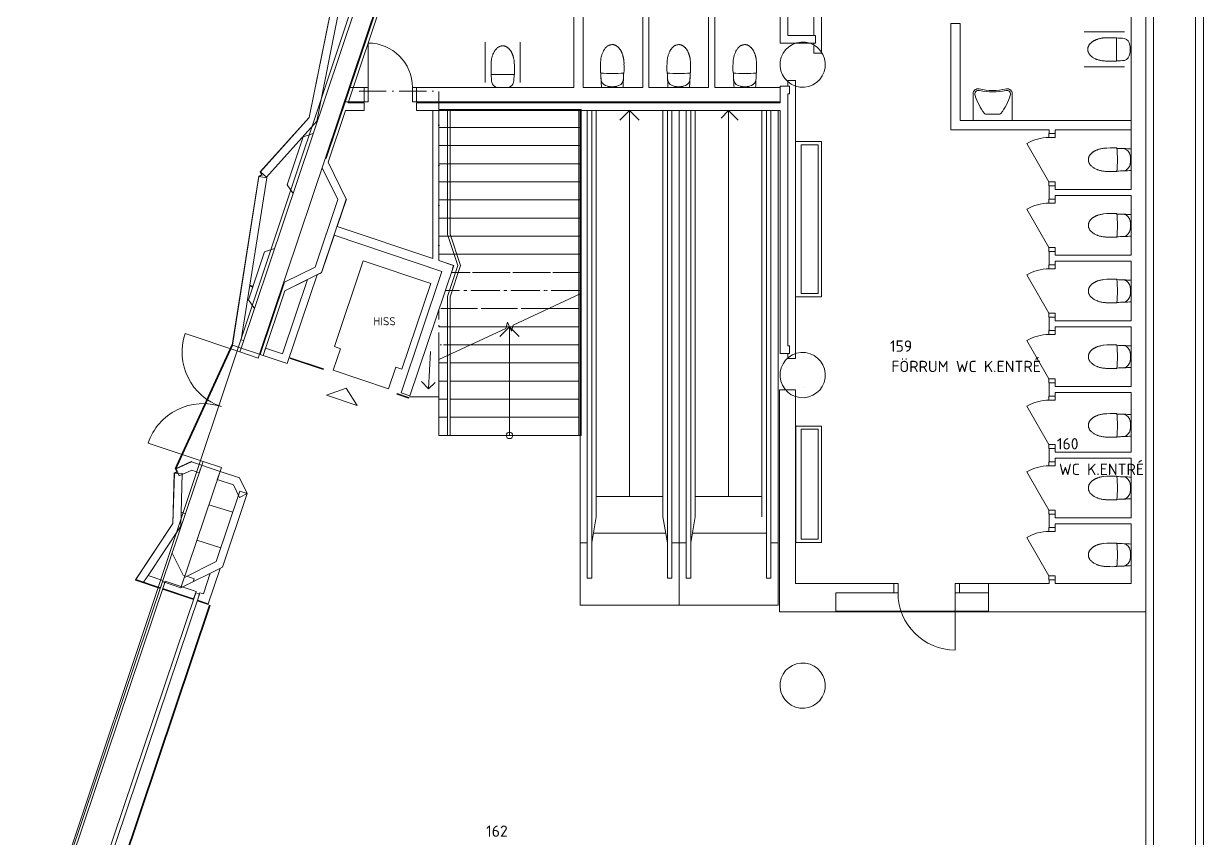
# Model space of a CAD drawing. Header units: millimetres. Extents: x -106764 to 80178, y -104573 to 57950.
# Drawn here: x 59093 to 77319, y -38109 to -25512 of the extents above; entities that cross this region are included whole.
import ezdxf

# ---------------------------------------------------------------- set-up
doc = ezdxf.new("R2010")
doc.units = ezdxf.units.MM
doc.header["$LTSCALE"] = 100
doc.linetypes.add('Overhead', pattern=[6.2, 4.2, -1, 0, -1])
for name, color, linetype, lineweight in [('A-------EMN', 10, 'Continuous', 35), ('A-------T--', 1, 'Continuous', 13), ('A----003E-N', 10, 'Continuous', 35), ('A----004E-N', 4, 'Continuous', 13), ('A-27C---E-N', 7, 'Continuous', 18), ('A-27C---EJN', 1, 'Continuous', 9), ('A-27D---E-N', 7, 'Continuous', 9), ('A-42D--CE-N', 1, 'Continuous', 9), ('A-42E---E-N', 7, 'Continuous', 9), ('A-43CB--E-N', 3, 'Continuous', 18), ('A-43CB--EJN', 1, 'Continuous', 9), ('A-44B---E-N', 1, 'Continuous', 9), ('A-45BY--E-N', 1, 'Continuous', 9), ('A-45CA--E-N', 1, 'Continuous', 9), ('A-45CA--EMN', 4, 'Overhead', 9), ('A-5-----E-N', 1, 'Continuous', 9), ('A-71----E--', 1, 'Continuous', 0), ('A-73----E--', 1, 'Continuous', 0), ('A-A-NTA-T2N', 1, 'Continuous', 13)]:
    doc.layers.add(name, color=color, linetype=linetype, lineweight=lineweight)
doc.styles.add('ISOCPEUR', font='isocpeur.ttf', dxfattribs={"height": 350})
doc.styles.add('ISOCPEUR_1', font='isocpeur.ttf', dxfattribs={"height": 500.025001})

# ---------------------------------------------------------------- blocks, each defined once
blk = doc.blocks.new('A-40_P0010_Ej modellerat_dwg_HWC_ABAKO_0003 - Armstöd Vägghängd-V31-A-40-P-010-10184572-A-40_P0010')
at = {"layer": 'A-5-----E-N'}
for p, q in [((-270, -712), (-270, -87)), ((270, -712), (270, -87)), ((-180, -214), (180, -214))]:
    blk.add_line(p, q, dxfattribs=at)
at = {"layer": 'A-5-----E-N', "flags": 128}
for points in [[(-177, -214), (-180, -214), (-180, -369)], [(180, -369), (180, -214), (177, -214)]]:
    blk.add_lwpolyline(points, dxfattribs=at)
at = {"layer": 'A-5-----E-N'}
for centre, radius, start, end in [((944, -222), 1121, 173.2547, 179.5859), ((-51, -128), 124, 111.5114, 162.1874), ((51, -128), 124, 17.8126, 68.4886), ((-944, -222), 1121, 0.4141, 6.7453)]:
    blk.add_arc(centre, radius, start, end, dxfattribs=at)
blk.add_open_spline([(-180, -369), (-180, -379), (-179, -394), (-178, -414), (-176, -428), (-174, -443), (-171, -457), (-168, -472), (-164, -486), (-160, -499), (-156, -512), (-151, -525), (-145, -538), (-140, -549), (-134, -561), (-127, -572), (-120, -582), (-113, -592), (-106, -601), (-98, -610), (-90, -618), (-82, -625), (-73, -631), (-64, -637), (-56, -642), (-47, -646), (-37, -650), (-28, -653), (-19, -654), (-9, -656), (0, -656), (9, -656), (18, -655), (27, -653), (38, -650), (48, -645), (59, -640), (69, -634), (82, -625), (96, -612), (107, -599), (116, -588), (124, -577), (134, -561), (142, -544), (149, -530), (155, -515), (161, -496), (168, -472), (173, -447), (177, -421), (179, -395), (180, -378), (180, -369)], degree=3, knots=[0, 0, 0, 0, 0.033333, 0.05, 0.066667, 0.083333, 0.1, 0.116667, 0.133333, 0.15, 0.166667, 0.183333, 0.2, 0.216667, 0.233333, 0.25, 0.266667, 0.283333, 0.3, 0.316667, 0.333333, 0.35, 0.366667, 0.383333, 0.4, 0.416667, 0.433333, 0.45, 0.466667, 0.483333, 0.5, 0.516667, 0.533333, 0.547917, 0.5625, 0.591667, 0.60625, 0.620833, 0.65, 0.679167, 0.708333, 0.722917, 0.7375, 0.766667, 0.795833, 0.810417, 0.825, 0.854167, 0.883333, 0.9125, 0.941667, 0.970833, 1, 1, 1, 1], dxfattribs=at)
blk = doc.blocks.new('A-40_P0010_Ej modellerat_dwg_WC Vägghängd-6893_Ifo - Standard-1610373-A-40-P-010-10184566-A-40_P0010')
at = {"layer": 'A-5-----E-N'}
for p, q in [((-45, 218), (-49, 263)), ((295, 218), (299, 263))]:
    blk.add_line(p, q, dxfattribs=at)
for centre, radius, start, end in [((1533, 407), 1591, 175.213, 182.5562), ((-1283, 407), 1591, 357.4438, 2.5562), ((125, 2079), 1753, 264.0529, 264.2474), ((125, 2079), 1753, 264.0529, 275.9471), ((4089, 393), 4140, 180.808, 183.8896), ((77, 256), 128, 197.252, 260.748), ((173, 256), 128, 279.252, 342.748), ((-3839, 393), 4140, 356.1104, 359.192), ((125, 2079), 1753, 275.7526, 275.9471), ((125, 549), 425, 260.748, 279.252)]:
    blk.add_arc(centre, radius, start, end, dxfattribs=at)
blk.add_open_spline([(307, 478), (307, 487), (306, 507), (304, 531), (301, 549), (299, 564), (296, 577), (293, 591), (289, 604), (285, 617), (281, 630), (276, 642), (271, 654), (266, 666), (260, 677), (254, 687), (248, 697), (241, 707), (234, 716), (227, 724), (219, 732), (211, 739), (203, 746), (195, 752), (187, 757), (179, 762), (170, 766), (162, 769), (153, 772), (144, 773), (135, 775), (124, 775), (111, 774), (95, 771), (80, 766), (65, 759), (51, 749), (39, 740), (30, 731), (21, 722), (11, 710), (1, 696), (-6, 684), (-13, 671), (-21, 655), (-30, 634), (-38, 611), (-44, 588), (-49, 564), (-52, 548), (-53, 539)], degree=3, knots=[0, 0, 0, 0, 0.033333, 0.066667, 0.083333, 0.1, 0.116667, 0.133333, 0.15, 0.166667, 0.183333, 0.2, 0.216667, 0.233333, 0.25, 0.266667, 0.283333, 0.3, 0.316667, 0.333333, 0.35, 0.366667, 0.383333, 0.4, 0.416667, 0.433333, 0.45, 0.466667, 0.483333, 0.5, 0.516667, 0.533333, 0.5625, 0.591667, 0.620833, 0.65, 0.679167, 0.708333, 0.722917, 0.7375, 0.766667, 0.795833, 0.810417, 0.825, 0.854167, 0.883333, 0.9125, 0.941667, 0.970833, 1, 1, 1, 1], dxfattribs=at)
blk = doc.blocks.new('A-40_P0010_Ej modellerat_dwg_Innerdörr standard - D10I-3700853-A-40-P-010-10184575-A-40_P0010')
at = {"layer": 'A-42D--CE-N'}
blk.add_line((430, -73), (492, -73), dxfattribs=at)
at = {"layer": 'A-42D--CE-N', "flags": 128}
for points in [[(-518, -73), (-455, -73), (-455, 72), (-518, 72)], [(492, 72), (430, 72), (430, -73), (430, -957)]]:
    blk.add_lwpolyline(points, dxfattribs=at)
at = {"layer": 'A-42D--CE-N'}
blk.add_arc((430, -73), 885, 180, 270, dxfattribs=at)
blk = doc.blocks.new('A-40_P0010_Ej modellerat_dwg_Parytterdörr standard - PD19A-1878437-A-40-P-010-10184579-A-40_P0010')
at = {"layer": 'A-42D--CE-N'}
for p, q in [((-905, 150), (-968, 150)), ((880, 150), (942, 150))]:
    blk.add_line(p, q, dxfattribs=at)
at = {"layer": 'A-42D--CE-N', "flags": 128}
for points in [[(-968, -150), (-905, -150), (-905, 150), (-905, 1042)], [(942, -150), (880, -150), (880, 150), (880, 1042)]]:
    blk.add_lwpolyline(points, dxfattribs=at)
at = {"layer": 'A-42D--CE-N'}
for centre, radius, start, end in [((-905, 150), 893, 360, 90), ((880, 150), 892, 90, 180)]:
    blk.add_arc(centre, radius, start, end, dxfattribs=at)
blk = doc.blocks.new('A-40_P0010_Ej modellerat_dwg_HWC_ABAKO_0003 - Armstöd Vägghängd-4341065-A-40-P-010-10184580-A-40_P0010')
at = {"layer": 'A-5-----E-N'}
for p, q in [((-270, 712), (-270, 87)), ((270, 712), (270, 87)), ((-180, 214), (180, 214))]:
    blk.add_line(p, q, dxfattribs=at)
at = {"layer": 'A-5-----E-N', "flags": 128}
for points in [[(-177, 214), (-180, 214), (-180, 369)], [(180, 369), (180, 214), (177, 214)]]:
    blk.add_lwpolyline(points, dxfattribs=at)
at = {"layer": 'A-5-----E-N'}
for centre, radius, start, end in [((944, 222), 1121, 180.4141, 186.7453), ((-944, 222), 1121, 353.2547, 359.5859), ((-51, 128), 124, 197.8126, 262.1874), ((0, 482), 482, 261.8902, 278.1098), ((51, 128), 124, 277.8126, 342.1874)]:
    blk.add_arc(centre, radius, start, end, dxfattribs=at)
blk.add_open_spline([(-180, 369), (-180, 378), (-179, 395), (-177, 421), (-173, 447), (-168, 472), (-161, 496), (-155, 515), (-149, 530), (-142, 544), (-134, 561), (-124, 577), (-116, 588), (-107, 599), (-96, 612), (-82, 625), (-69, 634), (-59, 640), (-48, 645), (-38, 650), (-27, 653), (-18, 655), (-9, 656), (0, 656), (9, 656), (19, 654), (28, 653), (37, 650), (47, 646), (56, 642), (64, 637), (73, 631), (82, 625), (90, 618), (98, 610), (106, 601), (113, 592), (120, 582), (127, 572), (134, 561), (140, 549), (145, 538), (151, 525), (156, 512), (160, 499), (164, 486), (168, 472), (171, 457), (174, 443), (176, 428), (178, 414), (179, 394), (180, 379), (180, 369)], degree=3, knots=[-1, -1, -1, -1, -0.970833, -0.941667, -0.9125, -0.883333, -0.854167, -0.825, -0.810417, -0.795833, -0.766667, -0.7375, -0.722917, -0.708333, -0.679167, -0.65, -0.620833, -0.60625, -0.591667, -0.5625, -0.547917, -0.533333, -0.516667, -0.5, -0.483333, -0.466667, -0.45, -0.433333, -0.416667, -0.4, -0.383333, -0.366667, -0.35, -0.333333, -0.316667, -0.3, -0.283333, -0.266667, -0.25, -0.233333, -0.216667, -0.2, -0.183333, -0.166667, -0.15, -0.133333, -0.116667, -0.1, -0.083333, -0.066667, -0.05, -0.033333, 0, 0, 0, 0], dxfattribs=at)
blk = doc.blocks.new('A-40_P0010_Ej modellerat_dwg_Innerdörr standard - D8A-3693974-A-40-P-010-10184488-A-40_P0010')
at = {"layer": 'A-42D--CE-N'}
blk.add_line((330, -48), (392, -48), dxfattribs=at)
at = {"layer": 'A-42D--CE-N', "flags": 128}
for points in [[(-418, -48), (-355, -48), (-355, 47), (-418, 47)], [(392, 47), (330, 47), (330, -48), (-263, -390)]]:
    blk.add_lwpolyline(points, dxfattribs=at)
at = {"layer": 'A-42D--CE-N'}
blk.add_arc((330, -48), 685, 180, 210, dxfattribs=at)
blk = doc.blocks.new('A-40_P0010_Ej modellerat_dwg_WC Vägghängd-6893_Ifo - Standard-3834396-A-40-P-010-10184583-A-40_P0010')
at = {"layer": 'A-5-----E-N'}
for p, q in [((-45, -218), (-49, -263)), ((295, -218), (299, -263))]:
    blk.add_line(p, q, dxfattribs=at)
for centre, radius, start, end in [((4089, -393), 4140, 176.1104, 179.192), ((77, -256), 128, 99.252, 162.748), ((125, -549), 425, 80.748, 99.252), ((173, -256), 128, 17.252, 80.748), ((-3839, -393), 4140, 0.808, 3.8896), ((1533, -407), 1591, 177.4438, 184.787), ((125, -2079), 1753, 84.0529, 95.9471), ((125, -2079), 1753, 95.7526, 95.9471), ((125, -2079), 1753, 84.0529, 84.2474), ((-1283, -407), 1591, 357.4438, 2.5562)]:
    blk.add_arc(centre, radius, start, end, dxfattribs=at)
blk.add_open_spline([(307, -478), (307, -486), (306, -503), (304, -528), (301, -553), (296, -577), (291, -601), (285, -620), (279, -635), (274, -649), (266, -666), (257, -682), (250, -693), (242, -705), (232, -718), (219, -732), (206, -745), (191, -755), (177, -763), (164, -768), (153, -772), (144, -773), (135, -775), (126, -775), (117, -775), (109, -774), (100, -772), (91, -770), (82, -767), (74, -763), (65, -758), (57, -753), (49, -748), (41, -741), (33, -734), (25, -726), (18, -718), (11, -709), (4, -700), (-2, -690), (-8, -680), (-14, -669), (-20, -657), (-25, -646), (-30, -633), (-34, -621), (-38, -608), (-43, -590), (-48, -568), (-51, -549), (-53, -539)], degree=3, knots=[-1, -1, -1, -1, -0.970833, -0.941667, -0.9125, -0.883333, -0.854167, -0.825, -0.810417, -0.795833, -0.766667, -0.7375, -0.722917, -0.708333, -0.679167, -0.65, -0.620833, -0.591667, -0.5625, -0.533333, -0.516667, -0.5, -0.483333, -0.466667, -0.45, -0.433333, -0.416667, -0.4, -0.383333, -0.366667, -0.35, -0.333333, -0.316667, -0.3, -0.283333, -0.266667, -0.25, -0.233333, -0.216667, -0.2, -0.183333, -0.166667, -0.15, -0.133333, -0.116667, -0.1, -0.083333, -0.066667, -0.033333, 0, 0, 0, 0], dxfattribs=at)
blk = doc.blocks.new('A-40_P0010_Ej modellerat_dwg_Railing - Railing-3553054-A-40-P-010-10184686-A-40_P0010')
at = {"layer": 'A-45BY--E-N', "flags": 128}
blk.add_lwpolyline([(266415, 179100), (265163, 179100), (265163, 179140), (266397, 179140)], dxfattribs=at)
blk.add_lwpolyline([(267312, 179140), (267789, 178983), (268266, 179140), (270203, 179140), (270203, 179100), (268272, 179100), (267789, 178940), (267306, 179100), (266415, 179100), (266397, 179140)], close=True, dxfattribs=at)
blk = doc.blocks.new('A-40_P0010_Ej modellerat_dwg_Railing - Railing-3554332-A-40-P-010-10184689-A-40_P0010')
at = {"layer": 'A-45BY--E-N', "flags": 128}
blk.add_lwpolyline([(267351, 177074), (265163, 177074), (265163, 177114), (267342, 177114)], dxfattribs=at)
blk.add_lwpolyline([(270203, 177114), (270203, 177074), (267351, 177074), (267351, 177094), (267342, 177114)], close=True, dxfattribs=at)
blk = doc.blocks.new('A-40_P0010_Ej modellerat_dwg_Innerdörr standard - D8B-4019896-A-40-P-010-10184696-A-40_P0010')
at = {"layer": 'A-42D--CE-N'}
blk.add_line((330, -113), (392, -113), dxfattribs=at)
at = {"layer": 'A-42D--CE-N', "flags": 128}
for points in [[(-418, -113), (-355, -113), (-355, 112), (-418, 112)], [(392, 112), (330, 112), (330, -113), (330, -797)]]:
    blk.add_lwpolyline(points, dxfattribs=at)
at = {"layer": 'A-42D--CE-N'}
blk.add_arc((330, -113), 685, 180, 270, dxfattribs=at)

msp = doc.modelspace()

# ---------------------------------------------------------------- linework, layer by layer
at = {"flags": 128}
msp.add_lwpolyline([(71029.4, -31734.4), (71019.4, -31734.4), (71019.4, -33534.4), (71029.4, -33534.4)], dxfattribs=at)
at = {"layer": 'A-------EMN'}
for p, q in [((62316.6, -30483.8), (61441.6, -32394.2)), ((61970.4, -34501.3), (60601.6, -38577.7)), ((71633.4, -34601.6), (73993.4, -34601.6))]:
    msp.add_line(p, q, dxfattribs=at)
at = {"layer": 'A----003E-N'}
msp.add_line((62632.9, -29583.8), (62589.4, -29563.8), dxfattribs=at)
at = {"layer": 'A----004E-N'}
for p, q in [((71135.2, -27334.4), (71137.1, -27334.4)), ((71135.2, -29734.4), (71136.4, -29734.4)), ((65350.3, -31160.8), (65449.3, -31061.8)), ((71135.2, -31134.4), (71137.1, -31134.4)), ((65054, -31283.5), (65508.9, -31283.5)), ((71135.2, -33534.4), (71136.4, -33534.4))]:
    msp.add_line(p, q, dxfattribs=at)
at = {"layer": 'A----004E-N', "flags": 128}
for points in [[(71419.4, -27334.4), (71419.4, -29734.4), (71019.4, -29734.4), (71019.4, -27334.4)], [(71369.4, -27384.5), (71369.4, -29684.4), (71104.4, -29684.4), (71104.4, -27384.5)], [(71419.4, -31734.4), (71419.4, -33534.4), (71019.4, -33534.4), (71019.4, -31734.4)], [(71369.4, -31784.5), (71369.4, -33484.4), (71104.4, -33484.4), (71104.4, -31784.5)]]:
    msp.add_lwpolyline(points, close=True, dxfattribs=at)
msp.add_lwpolyline([(65380.7, -30581.6), (65350.3, -31160.8), (65237.2, -31047.6)], dxfattribs=at)
at = {"layer": 'A-27C---E-N', "flags": 128}
for points in [[(61244.2, -34246.9), (61241, -34256.4), (61716.9, -34416.2), (61720.1, -34406.8)], [(61945.1, -34482.3), (61777.7, -34426.1), (61774.5, -34435.6), (61941.9, -34491.8), (61945.1, -34482.3)]]:
    msp.add_lwpolyline(points, dxfattribs=at)
at = {"layer": 'A-27C---EJN', "flags": 128}
msp.add_lwpolyline([(61587.3, -34048.3), (61557.2, -34038.2), (61388.3, -33698.6)], dxfattribs=at)
at = {"layer": 'A-27D---E-N'}
for p, q in [((62325.7, -33067.1), (61955.9, -32950.5)), ((61771.3, -33500.5), (62140.9, -33616.9))]:
    msp.add_line(p, q, dxfattribs=at)
at = {"layer": 'A-27D---E-N', "flags": 128}
msp.add_lwpolyline([(62452.5, -30529.4), (62736.9, -30624.9), (65591.6, -22123.5), (65307.2, -22028)], close=True, dxfattribs=at)
for points in [[(63566.7, -27211.1), (63411.7, -27264.5), (63163.4, -28003.9), (63254.8, -28140.1)], [(62969.9, -28988.5), (62814.8, -29042), (62566.5, -29781.4), (62657.9, -29917.6)]]:
    msp.add_lwpolyline(points, dxfattribs=at)
at = {"layer": 'A-27D---E-N'}
for centre, start, end in [((71128.7, -26146.6), 82.77, 262.77), ((71128.7, -26146.6), 262.77, 82.77), ((71128.7, -30946.6), 82.77, 262.77), ((71128.7, -30946.6), 262.77, 82.77), ((71128.7, -35746.6), 82.77, 262.77), ((71128.7, -35746.6), 262.77, 82.77)]:
    msp.add_arc(centre, 350, start, end, dxfattribs=at)
at = {"layer": 'A-42E---E-N'}
for p, q in [((71300.2, -25694.4), (71325.2, -25694.4)), ((71300.2, -25814.4), (71325.2, -25814.4)), ((70899.4, -26478.9), (70924.4, -26478.9)), ((70899.4, -26598.9), (70924.4, -26598.9)), ((70899.4, -30494.4), (70924.4, -30494.4)), ((70899.4, -30614.4), (70924.4, -30614.4))]:
    msp.add_line(p, q, dxfattribs=at)
at = {"layer": 'A-43CB--E-N'}
msp.add_line((60947.7, -34147.3), (61016.2, -34043.7), dxfattribs=at)
at = {"layer": 'A-43CB--E-N', "flags": 128}
for points in [[(71300.2, -20296.6), (71300.2, -25694.4), (70898.7, -25694.4), (70898.7, -20296.6), (72108.7, -20296.6), (72108.7, -20176.6), (70235.5, -20176.6), (70251.4, -20182), (70218.7, -20279.2), (70215.9, -20296.6)], [(76578.7, -39179.6), (77318.7, -39179.6), (77318.7, -20176.6), (77318.7, -20161.6), (77198.7, -20161.6), (77198.7, -20176.6), (75576.2, -20176.6), (75576.2, -20296.6), (76428.7, -20296.6), (76428.7, -23496.6), (73538.7, -23496.6), (73538.7, -20296.6), (74566.2, -20296.6), (74566.2, -20176.6), (73118.7, -20176.6), (73118.7, -20296.6), (73418.7, -20296.6), (73418.7, -24502.1), (73563.7, -24502.1), (73563.7, -23616.6), (73538.7, -23616.6)], [(70218.7, -20279.2), (70213.2, -20295.7), (70215.9, -20296.6), (70778.7, -20296.6), (70778.7, -25814.4), (71300.2, -25814.4), (71300.2, -25971.6), (71420.2, -25971.6), (71420.2, -21020.7)], [(65268.2, -22144.1), (65213.8, -22125.9), (64731.7, -22761.4), (64634.1, -22687.4), (65169.4, -21981.7), (65167, -21979.9), (64629, -22689.2), (64665.6, -22726.4), (64629.2, -22762.4), (64548.4, -23860), (63864, -25215.7), (63887.8, -25261.7), (63842, -25285.4), (63504.2, -26963.8), (62747.4, -27806.2), (62769.4, -27851.8), (62725, -27873.2), (62316.6, -30483.8), (62319.5, -30484.7), (62727.4, -27877.6), (62776.1, -27854.1), (62752.4, -27805.1)], [(63868.4, -25213.5), (63977.8, -25268.7), (64671.7, -23894.2), (64754, -22775.6), (64631.9, -22766.6), (64551.3, -23860.8), (63868.4, -25213.5), (63894.5, -25263.8), (63844.2, -25290), (63507, -26965.2), (62752.4, -27805.1), (62843.5, -27886.9), (63620.4, -27022.2), (63964.3, -25314.1), (63844.2, -25290)], [(63704.6, -27742.9), (63948.4, -28233.4), (63597.8, -29276.7), (63124.1, -29512.2), (62749, -30629), (62791.7, -30643.3), (63127, -29644.7), (63695.8, -29362), (64078, -28224.5), (63795.5, -27656.3), (64064.1, -26856.9), (64352, -26856.9), (64352, -26736.9), (64104.4, -26736.9), (64654.6, -25099.3), (65224.5, -24816), (65606.7, -23678.5), (65286.1, -23033.3)], [(73563.7, -23616.6), (76428.7, -23616.6), (76428.7, -39178.1)], [(76203.7, -23616.6), (76203.7, -28076.6), (75028.7, -28076.6), (75028.7, -28021.6), (74933.7, -28021.6), (74933.7, -28226.6), (75028.7, -28226.6), (75028.7, -28171.6), (76203.7, -28171.6), (76203.7, -29091.6), (75028.7, -29091.6), (75028.7, -29036.6), (74933.7, -29036.6), (74933.7, -29241.6), (75028.7, -29241.6), (75028.7, -29186.6), (76203.7, -29186.6), (76203.7, -30106.6), (75028.7, -30106.6), (75028.7, -30051.6), (74933.7, -30051.6), (74933.7, -30256.6), (75028.7, -30256.6), (75028.7, -30201.6), (76203.7, -30201.6), (76203.7, -31121.6), (75028.7, -31121.6), (75028.7, -31066.6), (74933.7, -31066.6), (74933.7, -31271.6), (75028.7, -31271.6), (75028.7, -31216.6), (76203.7, -31216.6), (76203.7, -32136.6), (75028.7, -32136.6), (75028.7, -32081.6), (74933.7, -32081.6), (74933.7, -32286.6), (75028.7, -32286.6), (75028.7, -32231.6), (76203.7, -32231.6), (76203.7, -33151.6), (75028.7, -33151.6), (75028.7, -33096.6), (74933.7, -33096.6), (74933.7, -33301.6), (75028.7, -33301.6), (75028.7, -33246.6), (76203.7, -33246.6), (76203.7, -34166.6), (75028.7, -34166.6)], [(68627.7, -25334.9), (68658.9, -25334.9), (68658.9, -26499.4), (67738.9, -26499.4), (67738.9, -24154.4), (66743.9, -24154.4), (66743.9, -24299.4)], [(66743.9, -24299.4), (67593.9, -24299.4), (67593.9, -26499.4), (65162, -26499.4), (65162, -26724.4), (70778.7, -26724.4)], [(64579.9, -25136.4), (64597.7, -25127.6), (63767.2, -27599.3), (63758.6, -27582)], [(70778.7, -26499.4), (69768.9, -26499.4), (69768.9, -25334.9), (69913.7, -25334.9), (69913.7, -25239.9), (69618.9, -25239.9), (69618.9, -25334.9), (69673.9, -25334.9), (69673.9, -26499.4), (68753.9, -26499.4), (68753.9, -25334.9), (68808.9, -25334.9), (68808.9, -25239.9), (68627.7, -25239.9), (68627.7, -25334.9)], [(76203.7, -27011.6), (73563.7, -27011.6), (73563.7, -25512.1), (73418.7, -25512.1), (73418.7, -27156.6), (74933.7, -27156.6), (74933.7, -27211.6), (75028.7, -27211.6), (75028.7, -27156.6), (76203.7, -27156.6)], [(64046.6, -26724.4), (64352, -26724.4), (64352, -26499.4), (64122.2, -26499.4)], [(63889.4, -28785.8), (65554.2, -29345.2), (64923.6, -31222), (65061, -31268.2), (65737.8, -29253.9), (65508.9, -29177), (65508.9, -26856.9)], [(65413.9, -26856.9), (65413.9, -29145.1), (63935.6, -28648.3)], [(62491.5, -30413.3), (62456.4, -30401.5), (62848.4, -27896.6), (62727.3, -27877.7), (62319.4, -30484.7), (62452.5, -30529.4)], [(63476.2, -29471.1), (63091.1, -30617.3), (62829.9, -30529.6), (62791.7, -30643.3), (63166.7, -30769.3), (63628.2, -29395.6)], [(61685.1, -32286.5), (61683.8, -32283.8), (61441.6, -32394.2), (61461.4, -32442.3), (61419.3, -32459.7), (61396.1, -33241.3), (60819.2, -34114), (60821.7, -34115.7)], [(60821.8, -34115.6), (61205, -34244.3), (61208.2, -34234.8), (60827.5, -34107), (61399.1, -33242.3), (61422.1, -32463.9), (61467.9, -32445), (61447.3, -32394.9), (61498.1, -32506.4), (61691.9, -32418.1), (61805.5, -32456.2), (61844.5, -32340.1), (61240.1, -34139.9)], [(61240.1, -34139.9), (61524.5, -34235.4), (62128.9, -32435.6), (61685.1, -32286.5), (61447.3, -32394.9)], [(61016.2, -34043.7), (61520.5, -33280.8), (61544.6, -32467.5), (61422.1, -32463.9), (61399.1, -33242.3), (60827.5, -34107), (60947.7, -34147.3)], [(61524.5, -34235.5), (62167, -33916.1), (62549.2, -32778.6), (62435.4, -32740.4), (62069.1, -33830.8), (61578.5, -34074.6)], [(60947.7, -34147.3), (61208.2, -34234.8), (61246.4, -34121), (61016.2, -34043.7)], [(61977, -34010.5), (61869.6, -34330.4), (61815.2, -34312.1), (61777, -34425.8), (61945.1, -34482.3), (62129, -33935)], [(75028.7, -34166.6), (75028.7, -34111.6), (74933.7, -34111.6), (74933.7, -34166.6), (73548.4, -34166.6), (73548.4, -34311.6), (73998.4, -34311.6)], [(73998.4, -34166.6), (73998.4, -34606.6), (76428.7, -34606.6)]]:
    msp.add_lwpolyline(points, dxfattribs=at)
for points in [[(76548.7, -20296.6), (77198.7, -20296.6), (77198.7, -39059.6), (76548.7, -39059.6)], [(71019.4, -30691.6), (71019.4, -26391.6), (70899.4, -26391.6), (70899.4, -26478.9), (70778.7, -26478.9), (70778.7, -26736.9), (65162, -26736.9), (65162, -26856.9), (70778.7, -26856.9), (70778.7, -30614.4), (70899.4, -30614.4), (70899.4, -30691.6)], [(70899.4, -30494.4), (70898.7, -30494.4), (70898.7, -26598.9), (70899.4, -26598.9)], [(71638.4, -34311.6), (72538.4, -34311.6), (72538.4, -34166.6), (71638.4, -34166.6), (71018.4, -34166.6), (71018.4, -31174.2), (70768.4, -31174.2), (70768.4, -34606.6), (71638.4, -34606.6)], [(62334.5, -32644.4), (62430.5, -32837.6), (62549.2, -32778.6), (62428.8, -32536.3), (62127.8, -32435.2), (62085.7, -32560.8)], [(59840.5, -38427.4), (61276.1, -34152), (61240.1, -34139.9), (59804.4, -38415.3)], [(61758.3, -34293), (61282.4, -34133.2), (61244.2, -34246.9), (61720.1, -34406.8)], [(60369.2, -38615.7), (61808.9, -34330.9), (61752, -34311.8), (60312.4, -38596.6)]]:
    msp.add_lwpolyline(points, close=True, dxfattribs=at)
at = {"layer": 'A-43CB--EJN'}
for p, q in [((71325.2, -25694.4), (71325.2, -25814.4)), ((70924.4, -26478.9), (70924.4, -26598.9)), ((70924.4, -30494.4), (70924.4, -30614.4))]:
    msp.add_line(p, q, dxfattribs=at)
at = {"layer": 'A-43CB--EJN', "flags": 128}
msp.add_lwpolyline([(61613.6, -34057.2), (61729.5, -34096.1), (61714.4, -34141.1)], dxfattribs=at)
at = {"layer": 'A-44B---E-N'}
for p, q in [((58068.1, -43533.4), (66273, -18935.8)), ((63475.5, -29473.4), (63127, -29644.7)), ((62749, -30629), (62736.9, -30624.9)), ((61526.8, -33068), (61592.6, -33090.1))]:
    msp.add_line(p, q, dxfattribs=at)
at = {"layer": 'A-44B---E-N', "flags": 128}
for points in [[(64078, -28224.5), (64079.6, -28227.8), (63937.1, -28648.9)], [(63890.6, -28786.1), (63694.5, -29365.7), (63627.1, -29398.8)]]:
    msp.add_lwpolyline(points, dxfattribs=at)
at = {"layer": 'A-45CA--E-N'}
msp.add_line((66598.9, -30198.5), (66448.9, -30348.5), dxfattribs=at)
at = {"layer": 'A-45CA--E-N', "flags": 128}
for points in [[(65508.9, -31878.5), (65642.2, -31878.5), (65508.9, -31878.5), (65508.9, -31598.5), (65642.2, -31598.5), (65508.9, -31598.5), (65508.9, -31318.5), (65508.9, -31038.5), (65508.9, -30758.5), (65508.9, -30706.8), (66542.3, -30224.9), (66565.9, -30127.7), (66631.9, -30269.3), (66655.6, -30172.1), (67688.9, -29690.2), (67688.9, -29694.9)], [(66598.9, -31878.5), (66598.9, -31598.5), (66598.9, -31318.5), (66598.9, -31038.5), (66598.9, -30758.5), (66598.9, -30478.5), (66598.9, -30198.5), (66548.7, -30198.5), (66598.9, -30198.5), (66748.9, -30348.5)]]:
    msp.add_lwpolyline(points, dxfattribs=at)
for points in [[(67668.9, -29918.5), (67199.4, -29918.5)], [(67668.9, -30198.5), (66649.1, -30198.5)], [(67668.9, -30478.5), (65998.5, -30478.5)], [(65642.2, -30758.5), (65508.9, -30758.5)], [(67668.9, -30758.5), (65682.2, -30758.5)], [(65642.2, -31038.5), (65508.9, -31038.5)], [(67668.9, -31038.5), (65682.2, -31038.5)], [(65642.2, -31318.5), (65508.9, -31318.5)], [(67668.9, -31318.5), (65682.2, -31318.5)], [(67668.9, -31598.5), (65682.2, -31598.5)], [(67668.9, -31878.5), (65682.2, -31878.5)]]:
    msp.add_lwpolyline(points, close=True, dxfattribs=at)
at = {"layer": 'A-45CA--E-N'}
msp.add_circle((66598.9, -31878.5), 50, dxfattribs=at)
at = {"layer": 'A-45CA--EMN'}
msp.add_line((65508.9, -30706.8), (65508.9, -29935.1), dxfattribs=at)
at = {"layer": 'A-45CA--EMN', "flags": 128}
msp.add_lwpolyline([(65719, -29299.8), (65734.7, -29252.9), (65508.9, -29177), (65508.9, -26558.5), (64102.3, -26558.5)], dxfattribs=at)
for points in [[(67688.9, -26838.5), (65508.9, -26838.5)], [(67688.9, -27118.5), (65508.9, -27118.5)], [(67688.9, -27398.5), (65508.9, -27398.5)], [(67688.9, -27678.5), (65508.9, -27678.5)], [(67688.9, -27958.5), (65508.9, -27958.5)], [(67688.9, -28238.5), (65508.9, -28238.5)], [(67688.9, -28518.5), (65508.9, -28518.5)], [(67688.9, -28798.5), (65508.9, -28798.5)], [(67688.9, -29078.5), (65508.9, -29078.5)], [(67688.9, -29358.5), (65699.3, -29358.5)], [(67688.9, -29638.5), (65605.2, -29638.5)], [(67199.4, -29918.5), (65511.1, -29918.5)], [(66548.7, -30198.5), (65508.9, -30198.5)], [(66649.1, -30198.5), (66598.9, -30198.5)], [(65998.5, -30478.5), (65508.9, -30478.5)]]:
    msp.add_lwpolyline(points, close=True, dxfattribs=at)
at = {"layer": 'A-5-----E-N'}
for p, q in [((73761.3, -26596.5), (73761.3, -27011.6)), ((74366.1, -27011.6), (74366.1, -26596.5))]:
    msp.add_line(p, q, dxfattribs=at)
at = {"layer": 'A-5-----E-N', "flags": 128}
msp.add_lwpolyline([(74174.7, -26911.1), (74063.7, -26911.1), (73952.7, -26911.1)], dxfattribs=at)
at = {"layer": 'A-5-----E-N'}
for centre, radius, start, end in [((73836.3, -26596.5), 75, 77.4496, 180), ((73848.5, -26604.7), 60, 77.92716, 198.5155), ((74063.7, -25575.1), 971.5, 257.4496, 282.5504), ((74063.7, -25598.4), 969.1, 257.92716, 270), ((74063.7, -25598.4), 969.1, 270, 282.07284), ((74278.9, -26604.7), 60, 341.4845, 102.07284), ((74291.1, -26596.5), 75, 0, 102.5504), ((74760.8, -26299.2), 1022.1, 198.5155, 216.17496), ((73366.6, -26299.2), 1022.1, 323.82504, 341.4845), ((73952.7, -26890.1), 21, 216.17496, 270), ((74174.7, -26890.1), 21, 270, 323.82504)]:
    msp.add_arc(centre, radius, start, end, dxfattribs=at)
at = {"layer": 'A-71----E--', "flags": 128}
for points in [[(64730.5, -31157.2), (64842, -30825.4), (64936.8, -30857.3), (65382.7, -29530.2), (64340, -29179.8), (63894.1, -30506.9), (63988.9, -30538.8), (63877.4, -30870.5)], [(63209.6, -30688.4), (63722.5, -30860.7), (63725.7, -30851.2), (63212.8, -30678.9)], [(63772.8, -31257.4), (64246.8, -31416.6), (64073.5, -31147.4)], [(64860, -31242.9), (65039.1, -31303.1), (65042.3, -31293.6), (64863.2, -31233.4)]]:
    msp.add_lwpolyline(points, close=True, dxfattribs=at)
at = {"layer": 'A-73----E--'}
for p, q in [((68453.9, -32823.2), (68453.9, -26856.9)), ((69868.7, -26971.9), (69983.7, -26856.9)), ((70498.7, -26856.9), (70498.7, -33138.6)), ((68968.9, -32823.2), (67938.9, -32823.2)), ((69868.7, -32823.2), (69468.9, -32823.2)), ((70498.7, -32823.6), (69868.7, -32823.6)), ((70567.7, -33138.6), (70567.7, -33538.6)), ((69012, -33388.2), (67895.8, -33388.2)), ((69868.7, -33388.2), (69425.8, -33388.2)), ((70567.7, -33388.6), (69868.7, -33388.6)), ((67799.9, -33538.2), (67688.9, -33538.2)), ((70748.7, -33538.6), (70637.7, -33538.6)), ((69868.7, -34501.2), (69218.9, -34501.2))]:
    msp.add_line(p, q, dxfattribs=at)
at = {"layer": 'A-73----E--', "flags": 128}
for points in [[(69218.9, -26856.9), (69218.9, -34501.2), (67688.9, -34501.2), (67688.9, -26856.9)], [(67799.9, -34085.2), (67799.9, -26856.9), (67799.9, -34085.2), (67869.9, -34085.2), (67869.9, -26856.9)], [(67869.9, -33538.2), (67938.9, -33138.2), (67938.9, -26856.9)], [(68603.9, -27006.9), (68453.9, -26856.9), (68303.9, -27006.9)], [(68968.9, -26856.9), (68968.9, -33138.2), (69037.9, -33538.2)], [(69107.9, -26856.9), (69107.9, -34085.2), (69037.9, -34085.2), (69037.9, -26856.9)], [(69329.9, -26856.9), (69329.9, -34085.2), (69399.9, -34085.2), (69399.9, -26856.9)], [(69399.9, -33538.2), (69468.9, -33138.2), (69468.9, -26856.9)], [(70748.7, -26856.9), (70748.7, -34501.6), (69868.7, -34501.6)], [(69983.7, -32823.6), (69983.7, -26856.9), (70133.7, -27006.9)], [(70637.7, -26856.9), (70637.7, -34085.6), (70567.7, -34085.6), (70567.7, -26856.9)], [(69329.9, -33538.2), (69218.9, -33538.2), (69107.9, -33538.2)]]:
    msp.add_lwpolyline(points, dxfattribs=at)

# ---------------------------------------------------------------- block references
for name, p, rotation in [('A-40_P0010_Ej modellerat_dwg_HWC_ABAKO_0003 - Armstöd Vägghängd-4341065-A-40-P-010-10184580-A-40_P0010', (76188.2, -25911.6), 90.00000000000001), ('A-40_P0010_Ej modellerat_dwg_Innerdörr standard - D8B-4019896-A-40-P-010-10184696-A-40_P0010', (64744.3, -26611.9), 180), ('A-40_P0010_Ej modellerat_dwg_HWC_ABAKO_0003 - Armstöd Vägghängd-V31-A-40-P-010-10184572-A-40_P0010', (66493.9, -26511.9), 180), ('A-40_P0010_Ej modellerat_dwg_Railing - Railing-3553054-A-40-P-010-10184686-A-40_P0010', (244782.4, -297041.2), 90.00000000000001), ('A-40_P0010_Ej modellerat_dwg_Railing - Railing-3554332-A-40-P-010-10184689-A-40_P0010', (244782.4, -297041.2), 90.00000000000001), ('A-40_P0010_Ej modellerat_dwg_Innerdörr standard - D8A-3693974-A-40-P-010-10184488-A-40_P0010', (74981.2, -27629.3), 270), ('A-40_P0010_Ej modellerat_dwg_WC Vägghängd-6893_Ifo - Standard-3834396-A-40-P-010-10184583-A-40_P0010', (76316.2, -27491.6), 270), ('A-40_P0010_Ej modellerat_dwg_Innerdörr standard - D8A-3693974-A-40-P-010-10184488-A-40_P0010', (74981.2, -28644.3), 270), ('A-40_P0010_Ej modellerat_dwg_WC Vägghängd-6893_Ifo - Standard-3834396-A-40-P-010-10184583-A-40_P0010', (76316.2, -28506.6), 270), ('A-40_P0010_Ej modellerat_dwg_Innerdörr standard - D8A-3693974-A-40-P-010-10184488-A-40_P0010', (74981.2, -29659.3), 270), ('A-40_P0010_Ej modellerat_dwg_WC Vägghängd-6893_Ifo - Standard-3834396-A-40-P-010-10184583-A-40_P0010', (76316.2, -29521.6), 270), ('A-40_P0010_Ej modellerat_dwg_Parytterdörr standard - PD19A-1878437-A-40-P-010-10184579-A-40_P0010', (62294.7, -31470.5), 71.43828837795023), ('A-40_P0010_Ej modellerat_dwg_Innerdörr standard - D8A-3693974-A-40-P-010-10184488-A-40_P0010', (74981.2, -30674.3), 270), ('A-40_P0010_Ej modellerat_dwg_WC Vägghängd-6893_Ifo - Standard-3834396-A-40-P-010-10184583-A-40_P0010', (76316.2, -30536.6), 270), ('A-40_P0010_Ej modellerat_dwg_Innerdörr standard - D8A-3693974-A-40-P-010-10184488-A-40_P0010', (74981.2, -31689.3), 270), ('A-40_P0010_Ej modellerat_dwg_WC Vägghängd-6893_Ifo - Standard-3834396-A-40-P-010-10184583-A-40_P0010', (76316.2, -31599.1), 270), ('A-40_P0010_Ej modellerat_dwg_Innerdörr standard - D8A-3693974-A-40-P-010-10184488-A-40_P0010', (74981.2, -32704.3), 270), ('A-40_P0010_Ej modellerat_dwg_WC Vägghängd-6893_Ifo - Standard-3834396-A-40-P-010-10184583-A-40_P0010', (76316.2, -32566.6), 270), ('A-40_P0010_Ej modellerat_dwg_Innerdörr standard - D8A-3693974-A-40-P-010-10184488-A-40_P0010', (74981.2, -33719.3), 270), ('A-40_P0010_Ej modellerat_dwg_WC Vägghängd-6893_Ifo - Standard-3834396-A-40-P-010-10184583-A-40_P0010', (76316.2, -33600.4), 270)]:
    msp.add_blockref(name, p, dxfattribs=dict(rotation=rotation))
for name, p in [('A-40_P0010_Ej modellerat_dwg_WC Vägghängd-6893_Ifo - Standard-1610373-A-40-P-010-10184566-A-40_P0010', (68061.4, -26611.9)), ('A-40_P0010_Ej modellerat_dwg_WC Vägghängd-6893_Ifo - Standard-1610373-A-40-P-010-10184566-A-40_P0010', (69088.9, -26611.9)), ('A-40_P0010_Ej modellerat_dwg_WC Vägghängd-6893_Ifo - Standard-1610373-A-40-P-010-10184566-A-40_P0010', (70108.9, -26611.9)), ('A-40_P0010_Ej modellerat_dwg_Innerdörr standard - D10I-3700853-A-40-P-010-10184575-A-40_P0010', (73056, -34239.1))]:
    msp.add_blockref(name, p)

# ---------------------------------------------------------------- texts
at = {"layer": 'A-------T--', "insert": (64496, -30051.7), "char_height": 125, "width": 403.362, "attachment_point": 1, "line_spacing_factor": 1.149209, "style": 'ISOCPEUR'}
msp.add_mtext('HISS', dxfattribs=at)
at = {"layer": 'A-A-NTA-T2N', "char_height": 175, "attachment_point": 1, "line_spacing_factor": 1.149209, "style": 'ISOCPEUR_1'}
for s, insert, width in [('159', (72476.2, -30410.7), 397.383), ('FÖRRUM WC K.ENTRÉ', (72497.2, -30725.3), 2658.285), ('160', (75055, -31920.6), 397.383), ('WC K.ENTRÉ', (75088.3, -32316.2), 1528.88), ('162', (66237.8, -37909.4), 397.383)]:
    msp.add_mtext(s, dxfattribs=dict(at, insert=insert, width=width))

doc.saveas('drawing.dxf')
